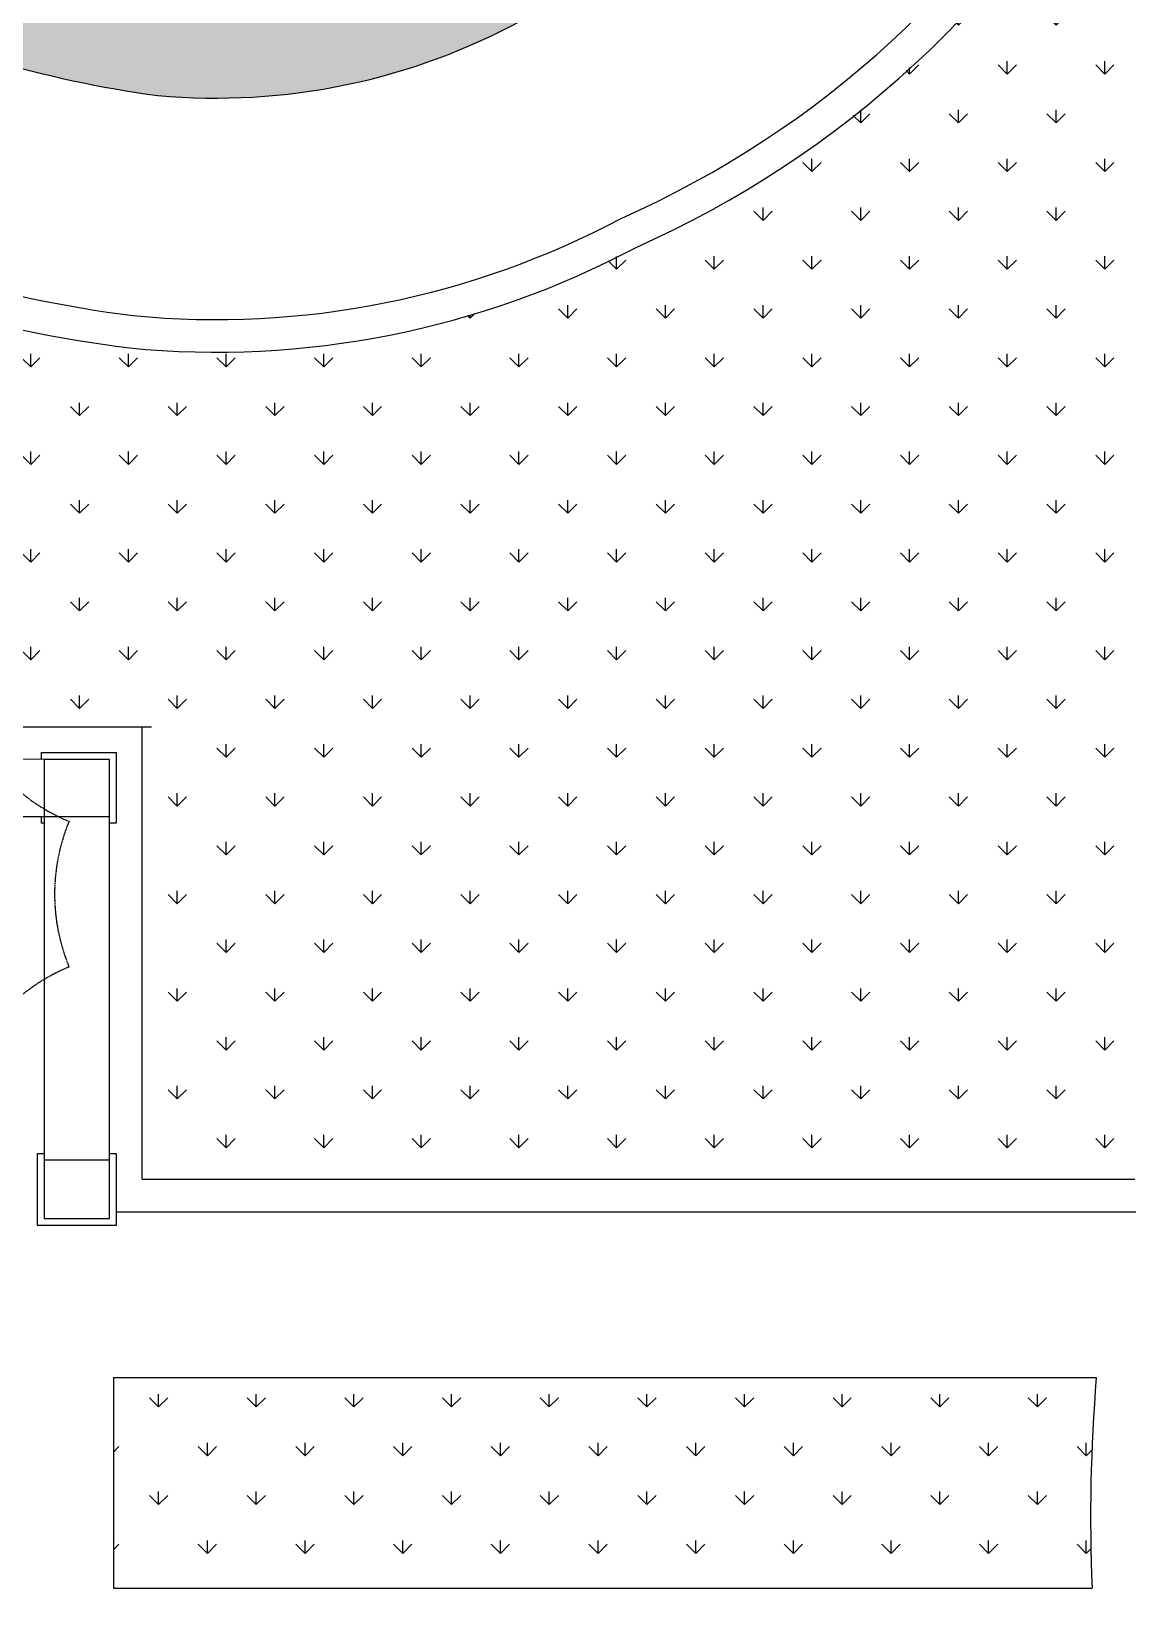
# Model space of a CAD drawing. Header units: millimetres. Extents: x -6033 to 120673, y -816267322945 to 90533.
# Drawn here: x 71239 to 79299, y 36754 to 48439 of the extents above; entities that cross this region are included whole.
import ezdxf

# ---------------------------------------------------------------- set-up
doc = ezdxf.new("R2010")
doc.units = ezdxf.units.MM
doc.linetypes.add('I-AR$0$ACAD_ISO02W100', pattern=[15, 12, -3])
for name, color, linetype in [('I-AR$0$3-地面', 8, 'Continuous'), ('I-AR$0$9-填充', 8, 'Continuous'), ('I-AR$0$L-ELEV-MARK', 253, 'Continuous')]:
    doc.layers.add(name, color=color, linetype=linetype)
doc.layers.add('I-AR$0$I-SCOPE', color=252, linetype='Continuous', lineweight=35)
pattern_1 = [(90, (-273251.6522538068, 190733.4542391462), (-359.2102448, 359.2102448), [95.25, -623.1704896]), (45, (-273251.6522538068, 190733.4542391462), (-359.2102448427661, 359.2102448427661), [95.25, -412.75]), (135, (-273251.6522538068, 190733.4542391462), (-359.2102448427661, -359.2102448427661), [95.25, -412.75])]

# ---------------------------------------------------------------- blocks, each defined once
blk = doc.blocks.new('I-AR$0$A$C5e96f56e')
at = {"layer": 'I-AR$0$L-ELEV-MARK', "color": 252, "linetype": 'I-AR$0$ACAD_ISO02W100'}
for centre, start, end in [((-989.9494936630363, 2389.94949366356), 270, 314.9999999976418), ((989.9494936595438, 2389.949493663502), 225, 270), ((-2389.949493663036, 989.9494936636183), 314.9999999976418, 0), ((2389.949493667344, 989.9494936636765), 180, 225), ((-2389.94949366292, -989.9494936589617), 0, 45), ((2389.949493667344, -989.9494936589035), 134.9999999976418, 180), ((-989.9494936630363, -2389.949493658787), 45, 90), ((989.9494936595438, -2389.949493658787), 90, 134.9999999976418)]:
    blk.add_arc(centre, 1400, start, end, dxfattribs=at)
blk = doc.blocks.new('I-AR')
at = {"layer": 'I-AR$0$9-填充'}
h = blk.add_hatch(dxfattribs=at)
h.set_pattern_fill('GRASS', color=256, scale=20)
h.set_pattern_definition(pattern_1)
edge = h.paths.add_edge_path()
edge.add_line((96200, 65940), (67080, 65940))
edge.add_line((67080, 65940), (67098.56772479462, 65404.42143392797))
edge.add_arc((66800.59285495663, 58350.82716810788), 7059.885345376705, 59.555843105020074, 87.58101235503852, ccw=False)
edge.add_arc((66906.49363074219, 58690.435928249), 6713.926906089807, -7.215279069314988, 58.866463392851585, ccw=False)
edge.add_arc((66662.11441001808, 58632.79464086366), 6949.686958628766, 311.2033822070371, 353.509241579528, ccw=False)
edge.add_line((71240.10862691654, 53404.01679389164), (71240.10862691654, 51864.1770050895))
edge.add_arc((67179.426417273, 51841.1126786668), 4060.747710812019, -50.80688439189572, 0.32543161034237755, ccw=False)
edge.add_arc((73234.28660323424, 55945.38266907228), 8047.017238033767, 244.3073907732731, 262.3810128212969)
edge.add_arc((72594.40225089621, 52652.27799340905), 4702.300663284884, 264.7896409812221, 298.7984684725511)
edge.add_arc((72620.93916342175, 53741.83595042868), 5670.870263654464, 293.2517854655098, 330.6093027463011)
edge.add_arc((73250.80273834476, 52752.0384155091), 4669.216621075791, 337.4147043296702, 357.6494503984037)
edge.add_arc((84681.55240436131, 51782.82073227296), 6810.015933267933, 142.3864570404765, 173.4423989128501, ccw=False)
edge.add_arc((84374.33677422674, 52142.85514023763), 6347.66766899079, 93.15542869634908, 143.2683220727298, ccw=False)
edge.add_arc((84658.98816873273, 52466.32591896318), 6047.901985582997, 43.873240230559304, 96.0179040917115, ccw=False)
edge.add_arc((84453.25547138369, 51889.92360785799), 6601.338333766303, -39.79963821011472, 46.242770026181006, ccw=False)
edge.add_arc((81977.60784296179, 54545.90765867641), 10213.63518444022, 299.3577383532407, 317.6421154930655, ccw=False)
edge.add_arc((89994.78118272172, 40495.08083228706), 5964.052808016905, 120.308866941474, 149.0495847369888)
edge.add_arc((87881.37239511451, 41845.80067141893), 3457.635540556235, 150.2340941762149, 180.1543724875687)
edge.add_arc((85724.12870252365, 42303.87885726741), 1381.826173200813, 199.7699118248811, 246.5201334327749)
edge.add_arc((82877.2327868999, 37779.21967953871), 3985.327974789196, -35.309581790730476, 54.816404415500074, ccw=False)
edge.add_arc((80299.08139790548, 40760.85994444831), 7869.279253358517, 301.873360268039, 317.80806438167986, ccw=False)
edge.add_arc((84638.83056885703, 33541.60470388152), 567.3400906768735, 108.9700077243262, 192.3596683134018)
edge.add_arc((84831.74482778413, 33583.87731577703), 764.8315715407028, 192.3596683134025, 228.2216972283975)
edge.add_arc((87824.90804032749, 35941.96613408843), 4565.624419428991, 219.897175101431, 247.6207879858491)
edge.add_arc((89768.45910380734, 40705.18112126525), 9710.085716633463, 247.7172706748629, 260.9367800147598)
edge.add_arc((85123.5449576187, 20762.35167126564), 10812.49754468073, 51.718316115996686, 73.25431967458098, ccw=False)
edge.add_arc((87587.82646075264, 24098.68160498494), 6668.18964409117, 6.697701199655683, 50.579299126780086, ccw=False)
edge.add_line((94210.50790942414, 24876.39849369839), (96200.00000000047, 24876.39849369839))
edge.add_line((96200, 24876.39849369839), (96200, 65940))
h.paths.add_polyline_path([(79188.21396048786, 58194.70486277889), (76733.91714635445, 58362.11796900173), (76901.33025257709, 60816.41478313503), (79355.6270667105, 60649.00167691219)], flags=16)
h.paths.add_polyline_path([(78974.39963007392, 58439.82408297478), (76979.03636655072, 58575.93229941613), (77115.14458299195, 60571.29556293912), (79110.50784651516, 60435.1873464978)], flags=0)
h = blk.add_hatch(dxfattribs=at)
h.set_pattern_fill('GRASS', color=256, scale=20)
h.set_pattern_definition(pattern_1)
h.paths.add_polyline_path([(72039.88993051508, 43323.37970135696), (66736.40636357898, 43323.37970135696), (66736.40636357898, 47540.84223780019), (67135.79376161471, 47540.84223780019, 0.05308976896595777), (68026.54472520901, 47627.04305255288, 0.04941643247635087), (68919.90268008644, 47023.18059761255, 0.08380965647664035), (71946.5396132567, 46110.89822130199, 0.1474850686662842), (75668.74034640007, 46849.23527285215, 0.1651522259988702), (79233.30514703086, 50137.02929380894, 0.08978096657328384), (79769.66950339498, 52404.05356219455, -0.1340931946128999), (80765.71797912335, 54808.82199953339, -0.2199925599541282), (84160.7436819314, 56638.10320494944, -0.2310382246045116), (87686.57099251216, 55333.67627093985, -0.3940001540958336), (88102.9223605222, 48892.5141667682, -0.07905053784504817), (86045.50165902963, 47267.29612624753, 0.1308033536829855), (83263.27495381003, 44495.49076381759, 0.06253693498884307), (82350.18951472128, 41902.81886222624, 0.186529228159533), (79344.38717179978, 39992.32384655465), (72039.88993051508, 39992.32384655465)])
h = blk.add_hatch(dxfattribs=at)
h.set_pattern_fill('GRASS', color=256, scale=20)
h.set_pattern_definition([(90, (-458740.6085723289, 230134.0673350341), (-359.2102448, 359.2102448), [95.25, -623.1704896]), (45, (-458740.6085723289, 230134.0673350341), (-359.2102448427661, 359.2102448427661), [95.25, -412.75]), (135, (-458740.6085723289, 230134.0673350341), (-359.2102448427661, -359.2102448427661), [95.25, -412.75])])
h.paths.add_polyline_path([(71839.95346846664, 38532.32384655465), (79070.83630992612, 38532.32384655465, 0.03047547480537213), (79040.11991216103, 36982.32384655465), (71839.95346846664, 36982.32384655465)])
at = {"layer": 'I-AR$0$I-SCOPE'}
h = blk.add_hatch(dxfattribs=at)
h.set_pattern_fill('ANSI31', color=256, scale=200)
h.set_pattern_definition([(45, (0, 0), (-449.0128060534577, 449.0128060534577), [])])
h.paths.add_polyline_path([(63300.00000000001, 72640), (66630, 72640), (66630, 70889.38256153524), (90600, 70889.99999999999), (90600, 66390.00000000001), (96650.00000000001, 66390.00000000001), (96650, 24876.39849369839), (18340, 24876.39849369839), (18340, 66390), (48090, 66390), (48090, 72640), (51400, 72640), (51400, 72649.88673694879), (52869.5, 72649.88673694879), (52869.5, 72640), (55240.00000000001, 72640), (55240.00000000001, 72790.00000000013), (59460, 72790.00000000013), (59460, 72640), (61830.5, 72640), (61830.5, 72649.88673694879), (63300, 72649.88673694879)], flags=16)
h.paths.add_polyline_path([(7330, 0), (7330, -1770), (11180, -1770), (11180, 0), (18450, 0), (18449.99999999991, 2899.999999999971), (27550, 2899.999999999971), (27550, 18090), (37037.33127936907, 18090), (37037.33127936907, 17350), (96200, 17350), (96200, 18120), (114640, 18120), (114640, 84500), (0, 84500), (0, 0)])
at = {"layer": 'I-AR$0$3-地面', "color": 3}
for p, q in [((72050.97420350602, 39992.32384655465), (72050.97420350602, 43323.37970135696)), ((71810.97420350602, 40132.96670866336), (71330.97420350602, 40132.96670866336)), ((71839.95346846664, 38532.32384655465), (71839.95346846664, 36982.32384655465))]:
    blk.add_line(p, q, dxfattribs=at)
for points in [[(69745.55983149866, 48693.95026289285, 0.07902494152010688), (72167.37394366646, 47969.40725498868, 0.1494903790776967), (74859.64272537129, 48531.55995880257, 0.1644620891196963), (77561.93158908421, 50958.78665213217, 0.0885208693944569), (77916.09067910677, 52560.53832592117, -0.1363426487909869), (79287.02959746541, 55939.19423536878, -0.2222115194932346), (84024.93077127822, 58480.89902467502, -0.2315331471331347), (89018.76880915416, 56657.91645175905, -0.3941242439845038), (89524.98162889248, 47664.37493578097, -0.07995034439916945), (86984.95492966333, 45643.95175931734, 0.126066591511197), (84879.93373723282, 43562.36978284162, 0.1312986331962786), (84423.74940455193, 41836.48474696086, -0.6534515205915413)], [(68934.9408440576, 47021.22286216912, 0.0836926837507415), (71957.62388624763, 46110.89822130199, 0.1474850686662822), (75679.82461939054, 46849.23527285215, 0.1651522259988705), (79244.38942002179, 50137.02929380894, 0.08978096657328317), (79780.75377638591, 52404.05356219452, -0.1340931946129016), (80776.80225211428, 54808.82199953342, -0.2199925599541261), (84171.82795492234, 56638.10320494944, -0.2310382246045153), (87697.6552655031, 55333.67627093982, -0.3940001540958293), (88114.00663351314, 48892.5141667682, -0.0790505378450552), (86056.58593202056, 47267.29612624741, 0.1308033536829759), (83274.35922680097, 44495.49076381765, 0.06253693498884483), (82361.27378771175, 41902.81886222624, 0.06253693498884483)]]:
    blk.add_lwpolyline(points, format="xyb", dxfattribs=at)
at = {"layer": 'I-AR$0$3-地面'}
blk.add_lwpolyline([(69041.38535241177, 47236.32648055154, 0.08359942486663208), (71984.27000692906, 46349.43971727413, 0.147690973347304), (75574.66859247768, 47065.14597210562, 0.1650844092264785), (79028.58007793594, 50242.5725254555, 0.08970594841766578), (79541.54356441321, 52425.37360493073, -0.134439019216058), (80585.93940926623, 54954.33760331661, -0.2196386679101062), (84152.54299380677, 56877.36976071243, -0.2303985674817783), (87866.83845895482, 55504.01492044801, -0.3940411340379707), (88295.23563074181, 48735.02372293684, -0.07920977747029218), (86175.25371138332, 47058.68105980247, 0.1304902195776243), (83485.61422732519, 44381.33630324373, 0.06607052267363284), (82563.128914678, 41695.74592414475, 0.132171397382623)], format="xyb", dxfattribs=at)
at = {"layer": 'I-AR$0$3-地面', "color": 3}
for points in [[(67146.87803460564, 47540.84223780019), (66747.49063656991, 47540.84223780019), (66747.49063656991, 43323.37970135696), (72118.65609273082, 43323.37970135696)], [(71310.97420350602, 43083.00618508313), (71310.97420350602, 43132.96670866336), (71860.97420350602, 43132.96670866336), (71860.97420350602, 42612.96670866336), (71810.97420350602, 42612.96670866336)], [(71330.97420350602, 42612.96670866336), (71310.97420350602, 42612.96670866336), (71310.97420350602, 42663.00618508313)], [(71810.97420350602, 40182.96670866336), (71860.97420350602, 40182.96670866336), (71860.97420350602, 39652.96670866336), (71280.97420350602, 39652.96670866336), (71280.97420350602, 40182.96670866336), (71330.97420350602, 40182.96670866336)], [(72050.97420350602, 39992.32384655465), (79355.47144479072, 39992.32384655465)], [(71839.95346846664, 38532.32384655465), (79070.83630992612, 38532.32384655465)], [(71839.95346846664, 36982.32384655465), (79040.11991216103, 36982.32384655465)]]:
    blk.add_lwpolyline(points, dxfattribs=at)
for points in [[(71810.97420350602, 43082.96670866336), (66550.97204760415, 43083.38200076972), (66550.97204760415, 42663.38200076972), (71810.97420350602, 42662.96670866336)], [(71810.97420350602, 43082.96670866336), (71330.97420350602, 43082.96670866336), (71330.97420350602, 39702.96670866336), (71810.97420350602, 39702.96670866336)]]:
    blk.add_lwpolyline(points, close=True, dxfattribs=at)
at = {"layer": 'I-AR$0$3-地面'}
blk.add_lwpolyline([(71860.97420350602, 39752.32384655465), (79478.53577304399, 39752.32384655465)], dxfattribs=at)
at = {"layer": 'I-AR$0$3-地面', "color": 3}
blk.add_arc((91758.81120359199, 37505.58150319094), 12729.45037077225, 175.3735647394318, 182.3558680003594, dxfattribs=at)
at = {"layer": 'I-AR$0$L-ELEV-MARK', "rotation": 157.5}
blk.add_blockref('I-AR$0$A$C5e96f56e', (70220.02050962439, 42090.85559238965), dxfattribs=at)

msp = doc.modelspace()

# ---------------------------------------------------------------- block references
msp.add_blockref('I-AR', (0, 0))

doc.saveas('drawing.dxf')
